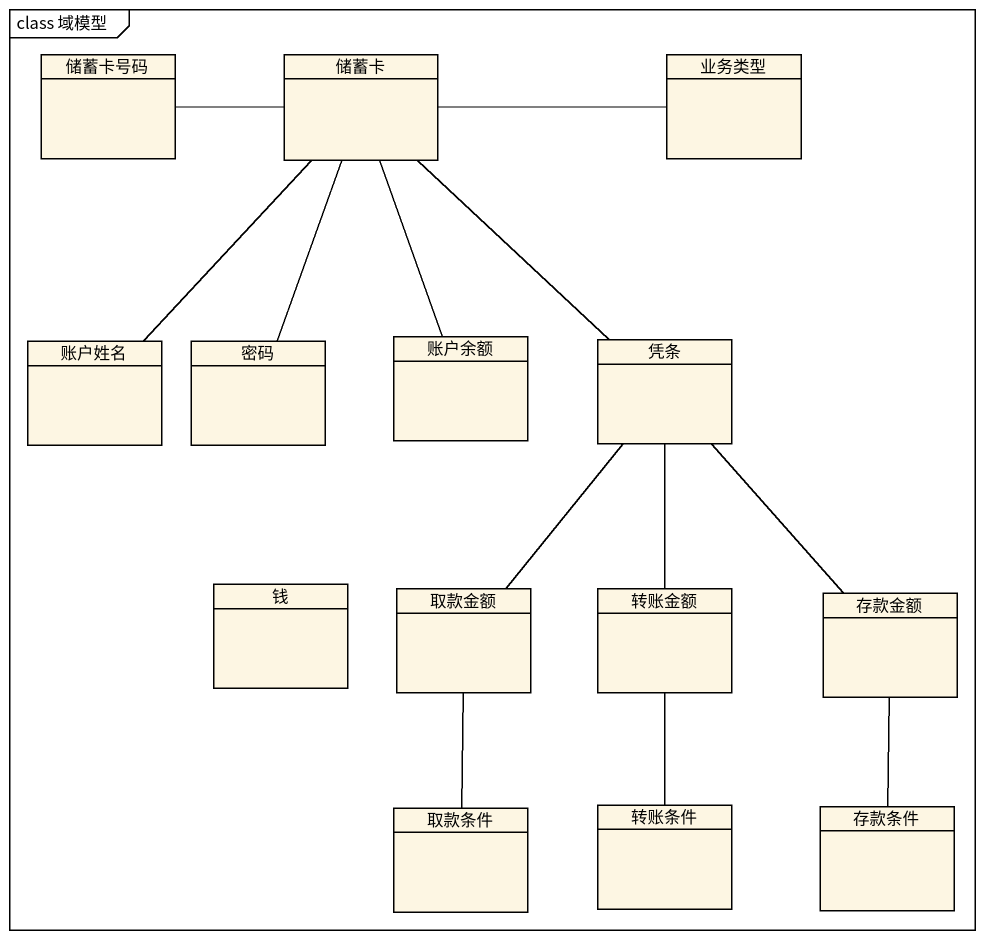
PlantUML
@startuml
mainframe class 域模型
hide circle
hide empty members
class 储蓄卡号码
class 储蓄卡
class 业务类型
class 账户姓名
class 密码
class 账户余额
class 凭条
class 钱
class 取款金额
class 转账金额
class 存款金额
class 取款条件
class 转账条件
class 存款条件
储蓄卡号码 -right- 储蓄卡
储蓄卡 -right- 业务类型
储蓄卡 -- 凭条
账户姓名 -up- 储蓄卡
密码 -up- 储蓄卡
账户余额 -up- 储蓄卡
凭条 -- 取款金额
转账金额 -up- 凭条
存款金额 -up- 凭条
取款条件 -up- 取款金额
转账条件 -up- 转账金额
存款条件 -up- 存款金额
@enduml
